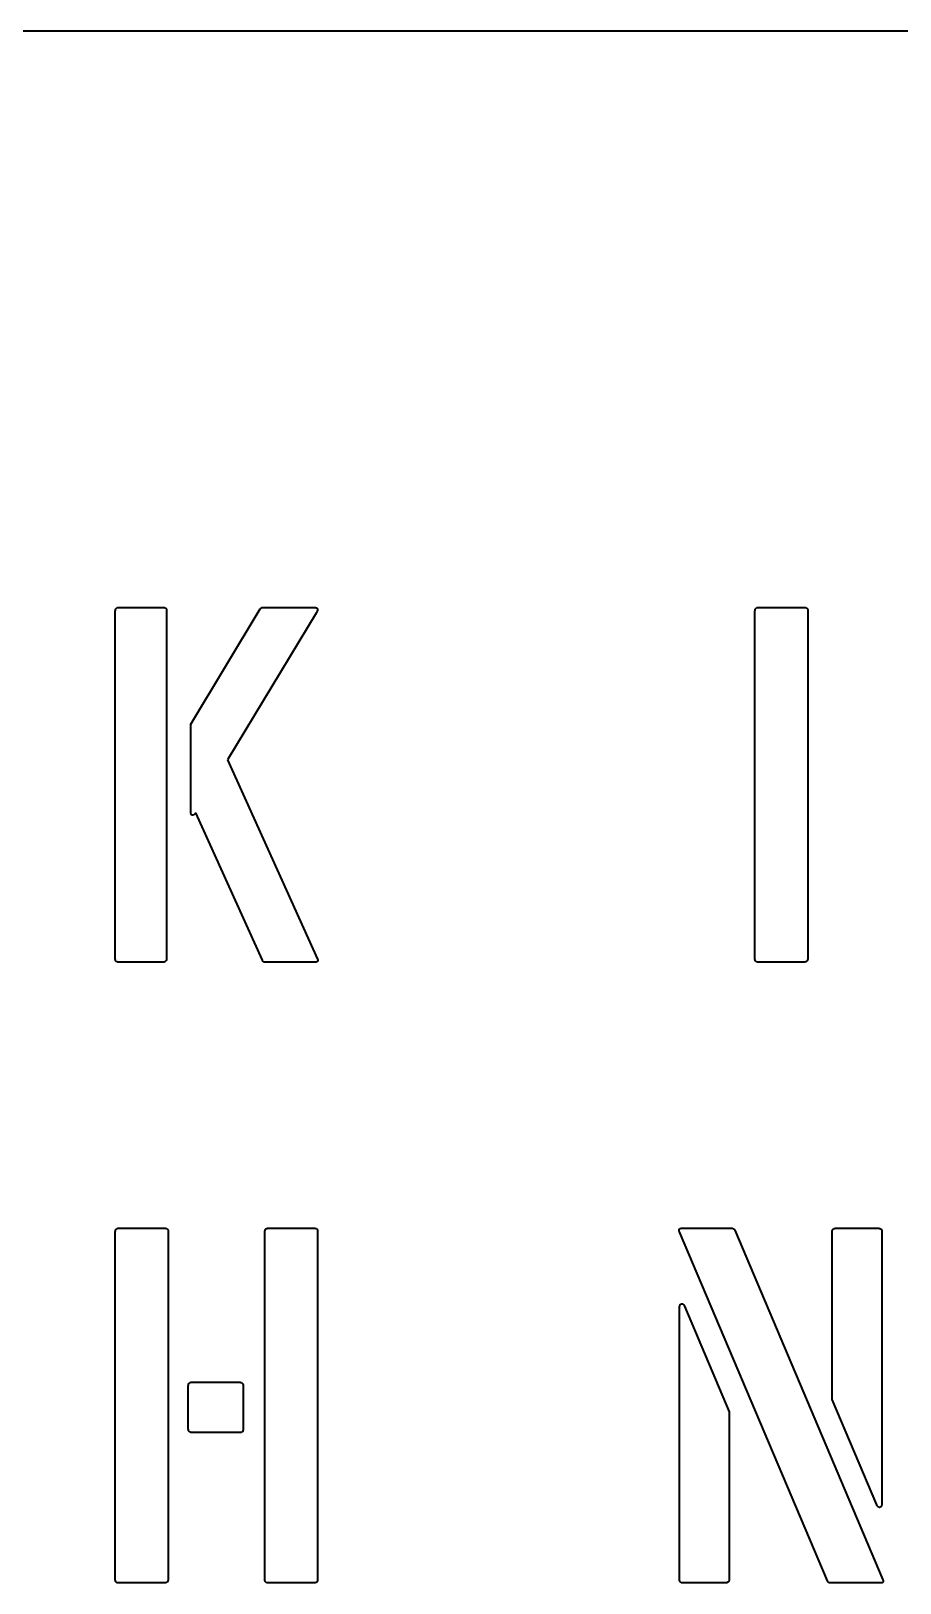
# Model space of a CAD drawing. Extents: x 10 to 410, y -69 to 348.
# Drawn here: x 104 to 153, y 261 to 348.5 of the extents above; entities that cross this region are included whole.
import ezdxf

# ---------------------------------------------------------------- set-up
doc = ezdxf.new("R2010")
doc.units = 0

msp = doc.modelspace()

# ---------------------------------------------------------------- linework, layer by layer
at = {"color": 7, "lineweight": 35}
for p, q in [((410, 348.5), (10, 348.5)), ((143.664276, 280.885712), (152.007141, 261.171448)), ((148.892853, 261.114288), (140.550003, 280.799988))]:
    msp.add_line(p, q, dxfattribs=at)
at = {"color": 7, "lineweight": 35, "ltscale": 0.000779}
for p, q in [((108.756851, 315.872009), (108.765427, 315.901978)), ((144.806854, 315.872009), (144.81543, 315.901978)), ((108.756866, 280.872009), (108.765434, 280.901978)), ((117.185432, 280.872009), (117.194008, 280.901978))]:
    msp.add_line(p, q, dxfattribs=at)
at = {"color": 7, "lineweight": 35, "ltscale": 0.000716}
for p, q in [((108.765427, 315.901978), (108.777428, 315.927979)), ((144.81543, 315.901978), (144.827423, 315.927979)), ((108.848, 296.015442), (108.821999, 296.027435)), ((144.89801, 296.015442), (144.872009, 296.027435)), ((108.765434, 280.901978), (108.777435, 280.927979)), ((117.194008, 280.901978), (117.206009, 280.927979)), ((112.879723, 272.216278), (112.891724, 272.242279)), ((115.852005, 272.298859), (115.878006, 272.286865)), ((112.891724, 269.557709), (112.879723, 269.58371)), ((108.848007, 261.015442), (108.822006, 261.027435)), ((117.276573, 261.015442), (117.25058, 261.027435)), ((140.64801, 261.015442), (140.622009, 261.027435))]:
    msp.add_line(p, q, dxfattribs=at)
at = {"color": 7, "lineweight": 35, "ltscale": 0.000673}
for p, q in [((108.777428, 315.927979), (108.792862, 315.950012)), ((144.827423, 315.927979), (144.842865, 315.950012))]:
    msp.add_line(p, q, dxfattribs=at)
at = {"color": 7, "lineweight": 35, "ltscale": 0.000652}
for p, q in [((108.792862, 315.950012), (108.811714, 315.968018)), ((144.842865, 315.950012), (144.861725, 315.968018)), ((108.800003, 296.042847), (108.781998, 296.061707)), ((144.850006, 296.042847), (144.832001, 296.061707)), ((108.792862, 280.950012), (108.811722, 280.968018)), ((117.221436, 280.950012), (117.240295, 280.968018)), ((151.899994, 280.957153), (151.917999, 280.938293)), ((112.90715, 272.264282), (112.92601, 272.282288)), ((115.900009, 272.271423), (115.918007, 272.252563)), ((112.92601, 269.5177), (112.90715, 269.535706)), ((108.800003, 261.042847), (108.782005, 261.061707)), ((117.228577, 261.042847), (117.210571, 261.061707)), ((140.600006, 261.042847), (140.582001, 261.061707))]:
    msp.add_line(p, q, dxfattribs=at)
at = {"color": 7, "lineweight": 35, "ltscale": 0.000658}
for p, q in [((108.811714, 315.968018), (108.834, 315.981995)), ((108.781998, 296.061707), (108.767998, 296.083984)), ((144.832001, 296.061707), (144.818008, 296.083984)), ((151.917999, 280.938293), (151.932007, 280.916016)), ((112.92601, 272.282288), (112.948288, 272.296295)), ((115.918007, 272.252563), (115.932007, 272.230286)), ((108.782005, 261.061707), (108.768005, 261.083984)), ((117.210571, 261.061707), (117.196579, 261.083984)), ((140.582001, 261.061707), (140.567993, 261.083984))]:
    msp.add_line(p, q, dxfattribs=at)
at = {"color": 7, "lineweight": 35, "ltscale": 0.00069}
for p, q in [((108.834, 315.981995), (108.859711, 315.992004)), ((144.884003, 315.981995), (144.909714, 315.992004)), ((108.767998, 296.083984), (108.757996, 296.109711)), ((144.818008, 296.083984), (144.808014, 296.109711)), ((108.834, 280.981995), (108.859718, 280.992004)), ((117.262573, 280.981995), (117.288292, 280.992004)), ((140.570007, 280.981995), (140.595718, 280.992004)), ((151.932007, 280.916016), (151.942001, 280.890289)), ((140.810577, 276.651428), (140.823715, 276.627136)), ((112.973999, 269.493713), (112.948288, 269.503723)), ((151.689423, 265.348572), (151.676285, 265.372864)), ((108.768005, 261.083984), (108.758011, 261.109711)), ((117.196579, 261.083984), (117.186577, 261.109711)), ((140.567993, 261.083984), (140.557999, 261.109711))]:
    msp.add_line(p, q, dxfattribs=at)
at = {"color": 7, "lineweight": 35, "ltscale": 0.000744}
for p, q in [((108.859711, 315.992004), (108.888855, 315.997986)), ((144.909714, 315.992004), (144.938858, 315.997986)), ((108.757996, 296.109711), (108.751999, 296.138855)), ((144.808014, 296.109711), (144.802002, 296.138855)), ((108.859718, 280.992004), (108.888863, 280.997986)), ((117.288292, 280.992004), (117.317429, 280.997986)), ((151.942001, 280.890289), (151.947998, 280.861145)), ((112.973999, 272.306274), (113.003143, 272.312286)), ((113.003143, 269.487732), (112.973999, 269.493713)), ((108.758011, 261.109711), (108.751999, 261.138855)), ((117.186577, 261.109711), (117.18058, 261.138855)), ((140.557999, 261.109711), (140.552002, 261.138855))]:
    msp.add_line(p, q, dxfattribs=at)
at = {"color": 7, "lineweight": 35, "ltscale": 0.000816}
for p, q in [((108.888855, 315.997986), (108.921432, 316)), ((144.938858, 315.997986), (144.971436, 316)), ((108.751999, 296.138855), (108.75, 296.171448)), ((144.802002, 296.138855), (144.800003, 296.171448)), ((108.888863, 280.997986), (108.921432, 281)), ((117.317429, 280.997986), (117.350006, 281)), ((151.947998, 280.861145), (151.949997, 280.828552)), ((113.003143, 272.312286), (113.035721, 272.31427)), ((115.947998, 272.175415), (115.950005, 272.142853)), ((113.035721, 269.485718), (113.003143, 269.487732)), ((108.751999, 261.138855), (108.75, 261.171448)), ((117.18058, 261.138855), (117.178574, 261.171448)), ((140.552002, 261.138855), (140.550003, 261.171448))]:
    msp.add_line(p, q, dxfattribs=at)
at = {"color": 7, "lineweight": 35, "ltscale": 0.063571}
msp.add_line((108.921432, 316), (111.464287, 316), dxfattribs=at)
at = {"color": 7, "lineweight": 35, "ltscale": 0.000815}
for p, q in [((111.464287, 316), (111.496857, 315.998566)), ((147.600006, 316), (147.632568, 315.998566)), ((111.550003, 281), (111.582581, 280.998566)), ((119.978577, 281), (120.011154, 280.998566)), ((115.950005, 269.657135), (115.948578, 269.624573))]:
    msp.add_line(p, q, dxfattribs=at)
at = {"color": 7, "lineweight": 35, "ltscale": 0.000737}
for p, q in [((111.496857, 315.998566), (111.526001, 315.994263)), ((147.632568, 315.998566), (147.661713, 315.994263))]:
    msp.add_line(p, q, dxfattribs=at)
at = {"color": 7, "lineweight": 35, "ltscale": 0.000667}
for p, q in [((111.526001, 315.994263), (111.551712, 315.987122)), ((147.661713, 315.994263), (147.687439, 315.987122)), ((111.611725, 280.994293), (111.637436, 280.987122)), ((120.040291, 280.994293), (120.06601, 280.987122)), ((140.568283, 276.646851), (140.578568, 276.671448)), ((115.94429, 269.595428), (115.937149, 269.569702)), ((151.931717, 265.353149), (151.921432, 265.328552))]:
    msp.add_line(p, q, dxfattribs=at)
at = {"color": 7, "lineweight": 35, "ltscale": 0.00061}
for p, q in [((111.551712, 315.987122), (111.573997, 315.977142)), ((147.687439, 315.987122), (147.709717, 315.977142)), ((111.637436, 280.987122), (111.659714, 280.977142)), ((120.06601, 280.987122), (120.088295, 280.977142)), ((140.550003, 280.968018), (140.570007, 280.981995))]:
    msp.add_line(p, q, dxfattribs=at)
at = {"color": 7, "lineweight": 35, "ltscale": 0.000571}
for p, q in [((111.573997, 315.977142), (111.592857, 315.964294)), ((147.709717, 315.977142), (147.728577, 315.964294)), ((120.142853, 296.042847), (120.125999, 296.027435)), ((111.659714, 280.977142), (111.678574, 280.964294)), ((140.764282, 276.707153), (140.780853, 276.691406)), ((115.927147, 269.547424), (115.914291, 269.528564)), ((151.735718, 265.292847), (151.719131, 265.308563))]:
    msp.add_line(p, q, dxfattribs=at)
at = {"color": 7, "lineweight": 35, "ltscale": 0.000551}
for p, q in [((111.592857, 315.964294), (111.608292, 315.948578)), ((147.728577, 315.964294), (147.744003, 315.948578)), ((111.678574, 280.964294), (111.694008, 280.948578)), ((120.107147, 280.964294), (120.122574, 280.948578))]:
    msp.add_line(p, q, dxfattribs=at)
at = {"color": 7, "lineweight": 35, "ltscale": 0.000553}
for p, q in [((111.608292, 315.948578), (111.620285, 315.929993)), ((147.744003, 315.948578), (147.755997, 315.929993)), ((111.694008, 280.948578), (111.706009, 280.929993)), ((120.122574, 280.948578), (120.134575, 280.929993)), ((115.898575, 269.513153), (115.880005, 269.50116))]:
    msp.add_line(p, q, dxfattribs=at)
at = {"color": 7, "lineweight": 35, "ltscale": 0.000577}
for p, q in [((111.620285, 315.929993), (111.62886, 315.908569)), ((147.755997, 315.929993), (147.764572, 315.908569)), ((111.706009, 280.929993), (111.714577, 280.908569)), ((120.134575, 280.929993), (120.14315, 280.908569)), ((115.880005, 269.50116), (115.858582, 269.492584))]:
    msp.add_line(p, q, dxfattribs=at)
at = {"color": 7, "lineweight": 35, "ltscale": 0.000621}
for p, q in [((111.62886, 315.908569), (111.634003, 315.884277)), ((147.764572, 315.908569), (147.769714, 315.884277)), ((111.714577, 280.908569), (111.719719, 280.884277)), ((120.14315, 280.908569), (120.148285, 280.884277)), ((115.858582, 269.492584), (115.83429, 269.487427))]:
    msp.add_line(p, q, dxfattribs=at)
at = {"color": 7, "lineweight": 35, "ltscale": 0.00068}
for p, q in [((111.634003, 315.884277), (111.635712, 315.857147)), ((147.769714, 315.884277), (147.771423, 315.857147)), ((111.719719, 280.884277), (111.721436, 280.857147)), ((120.148285, 280.884277), (120.150009, 280.857147)), ((115.83429, 269.487427), (115.807144, 269.485718))]:
    msp.add_line(p, q, dxfattribs=at)
at = {"color": 7, "lineweight": 35, "ltscale": 0.189384}
msp.add_line((113.007141, 309.428589), (116.921432, 315.914307), dxfattribs=at)
at = {"color": 7, "lineweight": 35, "ltscale": 0.000493}
msp.add_line((116.921432, 315.914307), (116.932571, 315.930573), dxfattribs=at)
at = {"color": 7, "lineweight": 35, "ltscale": 0.00045}
msp.add_line((116.932571, 315.930573), (116.943146, 315.945129), dxfattribs=at)
at = {"color": 7, "lineweight": 35, "ltscale": 0.000408}
msp.add_line((116.943146, 315.945129), (116.95314, 315.958008), dxfattribs=at)
at = {"color": 7, "lineweight": 35, "ltscale": 0.000365}
for p, q in [((116.95314, 315.958008), (116.96257, 315.969147)), ((117.071426, 296.042847), (117.063141, 296.054871)), ((148.928574, 261.042847), (148.920288, 261.054871))]:
    msp.add_line(p, q, dxfattribs=at)
at = {"color": 7, "lineweight": 35, "ltscale": 0.000323}
for p, q in [((116.96257, 315.969147), (116.971428, 315.978577)), ((117.110283, 296.006287), (117.099716, 296.013733)), ((148.967422, 261.006287), (148.956848, 261.013733))]:
    msp.add_line(p, q, dxfattribs=at)
at = {"color": 7, "lineweight": 35, "ltscale": 0.000283}
msp.add_line((116.971428, 315.978577), (116.979713, 315.986267), dxfattribs=at)
at = {"color": 7, "lineweight": 35, "ltscale": 0.000244}
msp.add_line((116.979713, 315.986267), (116.987427, 315.992279), dxfattribs=at)
at = {"color": 7, "lineweight": 35, "ltscale": 0.000208}
msp.add_line((116.987427, 315.992279), (116.994568, 315.996582), dxfattribs=at)
at = {"color": 7, "lineweight": 35, "ltscale": 0.000176}
msp.add_line((116.994568, 315.996582), (117.001144, 315.999146), dxfattribs=at)
at = {"color": 7, "lineweight": 35, "ltscale": 0.000151}
msp.add_line((117.001144, 315.999146), (117.007141, 316), dxfattribs=at)
at = {"color": 7, "lineweight": 35, "ltscale": 0.074286}
msp.add_line((117.007141, 316), (119.978569, 316), dxfattribs=at)
at = {"color": 7, "lineweight": 35, "ltscale": 0.001309}
msp.add_line((119.978569, 316), (120.030853, 315.996857), dxfattribs=at)
at = {"color": 7, "lineweight": 35, "ltscale": 0.00109}
msp.add_line((120.030853, 315.996857), (120.073425, 315.987427), dxfattribs=at)
at = {"color": 7, "lineweight": 35, "ltscale": 0.000911}
msp.add_line((120.073425, 315.987427), (120.106285, 315.97171), dxfattribs=at)
at = {"color": 7, "lineweight": 35, "ltscale": 0.000798}
for p, q in [((120.106285, 315.97171), (120.129425, 315.949707)), ((140.554565, 276.587433), (140.560287, 276.618835))]:
    msp.add_line(p, q, dxfattribs=at)
at = {"color": 7, "lineweight": 35, "ltscale": 0.000782}
msp.add_line((120.129425, 315.949707), (120.142853, 315.921448), dxfattribs=at)
at = {"color": 7, "lineweight": 35, "ltscale": 0.001032}
msp.add_line((120.146576, 315.886841), (120.140572, 315.846008), dxfattribs=at)
at = {"color": 7, "lineweight": 35, "ltscale": 0.00087}
msp.add_line((120.142853, 315.921448), (120.146576, 315.886841), dxfattribs=at)
at = {"color": 7, "lineweight": 35, "ltscale": 0.000657}
for p, q in [((144.861725, 315.968018), (144.884003, 315.981995)), ((108.811722, 280.968018), (108.834, 280.981995)), ((117.240295, 280.968018), (117.262573, 280.981995)), ((112.948288, 269.503723), (112.92601, 269.5177))]:
    msp.add_line(p, q, dxfattribs=at)
at = {"color": 7, "lineweight": 35, "ltscale": 0.065714}
for p, q in [((144.971436, 316), (147.600006, 316)), ((108.921432, 281), (111.550003, 281)), ((117.350006, 281), (119.978577, 281))]:
    msp.add_line(p, q, dxfattribs=at)
at = {"color": 7, "lineweight": 35, "ltscale": 0.000952}
for p, q in [((108.75, 315.799988), (108.751717, 315.838013)), ((144.800003, 315.799988), (144.801727, 315.838013)), ((111.635712, 296.200012), (111.633713, 296.161987)), ((147.609436, 296.002014), (147.571426, 296)), ((147.771423, 296.200012), (147.76944, 296.161987)), ((149.311996, 280.997711), (149.349991, 281)), ((108.75, 280.799988), (108.751724, 280.838013)), ((117.178574, 280.799988), (117.180298, 280.838013)), ((112.866013, 269.647705), (112.864288, 269.68573)), ((111.721436, 261.200012), (111.719437, 261.161987)), ((120.150009, 261.200012), (120.148003, 261.161987)), ((143.188004, 261.002289), (143.149994, 261))]:
    msp.add_line(p, q, dxfattribs=at)
at = {"color": 7, "lineweight": 35, "ltscale": 0.490714}
for p, q in [((108.75, 296.171448), (108.75, 315.799988)), ((144.800003, 296.171448), (144.800003, 315.799988)), ((108.75, 261.171448), (108.75, 280.799988)), ((117.178574, 261.171448), (117.178574, 280.799988))]:
    msp.add_line(p, q, dxfattribs=at)
at = {"color": 7, "lineweight": 35, "ltscale": 0.00086}
for p, q in [((108.751717, 315.838013), (108.756851, 315.872009)), ((144.801727, 315.838013), (144.806854, 315.872009)), ((108.912003, 296.001709), (108.877998, 296.006836)), ((144.962006, 296.001709), (144.928009, 296.006836)), ((151.787994, 280.998291), (151.821991, 280.993164)), ((108.751724, 280.838013), (108.756866, 280.872009)), ((117.180298, 280.838013), (117.185432, 280.872009)), ((112.866013, 272.152283), (112.871147, 272.186279)), ((115.78801, 272.312561), (115.822006, 272.307434)), ((112.871147, 269.613708), (112.866013, 269.647705)), ((108.912003, 261.001709), (108.878006, 261.006866)), ((117.340576, 261.001709), (117.30658, 261.006866)), ((140.712006, 261.001709), (140.677994, 261.006866))]:
    msp.add_line(p, q, dxfattribs=at)
at = {"color": 7, "lineweight": 35, "ltscale": 0.491428}
for p, q in [((111.635712, 315.857147), (111.635712, 296.200012)), ((147.771423, 315.857147), (147.771423, 296.200012)), ((111.721436, 280.857147), (111.721436, 261.200012)), ((120.150009, 280.857147), (120.150009, 261.200012))]:
    msp.add_line(p, q, dxfattribs=at)
at = {"color": 7, "lineweight": 35, "ltscale": 0.241937}
msp.add_line((120.064285, 315.68573), (115.064285, 307.399994), dxfattribs=at)
at = {"color": 7, "lineweight": 35, "ltscale": 0.001732}
msp.add_line((120.099426, 315.745422), (120.064285, 315.68573), dxfattribs=at)
at = {"color": 7, "lineweight": 35, "ltscale": 0.001479}
msp.add_line((120.124855, 315.798859), (120.099426, 315.745422), dxfattribs=at)
at = {"color": 7, "lineweight": 35, "ltscale": 0.001243}
msp.add_line((120.140572, 315.846008), (120.124855, 315.798859), dxfattribs=at)
at = {"color": 7, "lineweight": 35, "ltscale": 0.125}
msp.add_line((113.007141, 304.428589), (113.007141, 309.428589), dxfattribs=at)
at = {"color": 7, "lineweight": 35, "ltscale": 0.308165}
msp.add_line((115.064285, 307.399994), (120.149994, 296.171448), dxfattribs=at)
at = {"color": 7, "lineweight": 35, "ltscale": 0.000679}
msp.add_line((113.007996, 304.401428), (113.007141, 304.428589), dxfattribs=at)
at = {"color": 7, "lineweight": 35, "ltscale": 0.000611}
for p, q in [((113.010574, 304.377136), (113.007996, 304.401428)), ((115.937149, 269.569702), (115.927147, 269.547424))]:
    msp.add_line(p, q, dxfattribs=at)
at = {"color": 7, "lineweight": 35, "ltscale": 0.000546}
msp.add_line((113.014862, 304.355713), (113.010574, 304.377136), dxfattribs=at)
at = {"color": 7, "lineweight": 35, "ltscale": 0.000487}
msp.add_line((113.020859, 304.337158), (113.014862, 304.355713), dxfattribs=at)
at = {"color": 7, "lineweight": 35, "ltscale": 0.000438}
msp.add_line((113.028572, 304.321411), (113.020859, 304.337158), dxfattribs=at)
at = {"color": 7, "lineweight": 35, "ltscale": 0.000398}
msp.add_line((113.038002, 304.308594), (113.028572, 304.321411), dxfattribs=at)
at = {"color": 7, "lineweight": 35, "ltscale": 0.000374}
msp.add_line((113.049141, 304.298584), (113.038002, 304.308594), dxfattribs=at)
at = {"color": 7, "lineweight": 35, "ltscale": 0.000368}
msp.add_line((113.061996, 304.291443), (113.049141, 304.298584), dxfattribs=at)
at = {"color": 7, "lineweight": 35, "ltscale": 0.00038}
msp.add_line((113.076569, 304.28714), (113.061996, 304.291443), dxfattribs=at)
at = {"color": 7, "lineweight": 35, "ltscale": 0.000409}
msp.add_line((113.092857, 304.285706), (113.076569, 304.28714), dxfattribs=at)
at = {"color": 7, "lineweight": 35, "ltscale": 0.000437}
msp.add_line((113.110283, 304.28714), (113.092857, 304.285706), dxfattribs=at)
at = {"color": 7, "lineweight": 35, "ltscale": 0.000463}
msp.add_line((113.128281, 304.291443), (113.110283, 304.28714), dxfattribs=at)
at = {"color": 7, "lineweight": 35, "ltscale": 0.000498}
msp.add_line((113.146858, 304.298584), (113.128281, 304.291443), dxfattribs=at)
at = {"color": 7, "lineweight": 35, "ltscale": 0.00054}
for p, q in [((113.166, 304.308594), (113.146858, 304.298584)), ((140.686569, 276.741425), (140.707718, 276.737122))]:
    msp.add_line(p, q, dxfattribs=at)
at = {"color": 7, "lineweight": 35, "ltscale": 0.000588}
msp.add_line((113.185715, 304.321411), (113.166, 304.308594), dxfattribs=at)
at = {"color": 7, "lineweight": 35, "ltscale": 0.000642}
msp.add_line((113.205994, 304.337158), (113.185715, 304.321411), dxfattribs=at)
at = {"color": 7, "lineweight": 35, "ltscale": 0.000698}
msp.add_line((113.226852, 304.355713), (113.205994, 304.337158), dxfattribs=at)
at = {"color": 7, "lineweight": 35, "ltscale": 0.000758}
msp.add_line((113.248283, 304.377136), (113.226852, 304.355713), dxfattribs=at)
at = {"color": 7, "lineweight": 35, "ltscale": 0.000819}
msp.add_line((113.270279, 304.401428), (113.248283, 304.377136), dxfattribs=at)
at = {"color": 7, "lineweight": 35, "ltscale": 0.000883}
msp.add_line((113.292862, 304.428589), (113.270279, 304.401428), dxfattribs=at)
at = {"color": 7, "lineweight": 35, "ltscale": 0.227948}
msp.add_line((117.035713, 296.114288), (113.292862, 304.428589), dxfattribs=at)
at = {"color": 7, "lineweight": 35, "ltscale": 0.000671}
msp.add_line((108.821999, 296.027435), (108.800003, 296.042847), dxfattribs=at)
at = {"color": 7, "lineweight": 35, "ltscale": 0.00078}
for p, q in [((108.877998, 296.006836), (108.848, 296.015442)), ((144.928009, 296.006836), (144.89801, 296.015442)), ((112.871147, 272.186279), (112.879723, 272.216278)), ((115.822006, 272.307434), (115.852005, 272.298859)), ((112.879723, 269.58371), (112.871147, 269.613708)), ((108.878006, 261.006866), (108.848007, 261.015442)), ((117.30658, 261.006866), (117.276573, 261.015442)), ((140.677994, 261.006866), (140.64801, 261.015442)), ((151.973145, 261.015442), (151.943146, 261.006866))]:
    msp.add_line(p, q, dxfattribs=at)
at = {"color": 7, "lineweight": 35, "ltscale": 0.000951}
for p, q in [((108.949997, 296), (108.912003, 296.001709)), ((111.473709, 296.002014), (111.435715, 296)), ((145, 296), (144.962006, 296.001709)), ((151.75, 281), (151.787994, 280.998291)), ((112.864288, 272.114288), (112.866013, 272.152283)), ((115.75, 272.31427), (115.78801, 272.312561)), ((108.950005, 261), (108.912003, 261.001709)), ((111.559433, 261.002014), (111.521439, 261)), ((117.378578, 261), (117.340576, 261.001709)), ((119.988007, 261.002014), (119.950005, 261)), ((140.75, 261), (140.712006, 261.001709))]:
    msp.add_line(p, q, dxfattribs=at)
at = {"color": 7, "lineweight": 35, "ltscale": 0.062143}
for p, q in [((111.435715, 296), (108.949997, 296)), ((115.950005, 272.142853), (115.950005, 269.657135))]:
    msp.add_line(p, q, dxfattribs=at)
at = {"color": 7, "lineweight": 35, "ltscale": 0.000863}
for p, q in [((111.507713, 296.007996), (111.473709, 296.002014)), ((111.633713, 296.161987), (111.627716, 296.127991)), ((147.643433, 296.007996), (147.609436, 296.002014)), ((147.76944, 296.161987), (147.763428, 296.127991)), ((111.59343, 261.007996), (111.559433, 261.002014)), ((111.719437, 261.161987), (111.713432, 261.127991)), ((120.022003, 261.007996), (119.988007, 261.002014)), ((120.148003, 261.161987), (120.142006, 261.127991))]:
    msp.add_line(p, q, dxfattribs=at)
at = {"color": 7, "lineweight": 35, "ltscale": 0.000791}
for p, q in [((111.53772, 296.018005), (111.507713, 296.007996)), ((111.627716, 296.127991), (111.617714, 296.097992)), ((147.673431, 296.018005), (147.643433, 296.007996)), ((111.623436, 261.018005), (111.59343, 261.007996)), ((111.713432, 261.127991), (111.70343, 261.097992)), ((120.052002, 261.018005), (120.022003, 261.007996)), ((120.142006, 261.127991), (120.132004, 261.097992))]:
    msp.add_line(p, q, dxfattribs=at)
at = {"color": 7, "lineweight": 35, "ltscale": 0.000738}
for p, q in [((111.563713, 296.031982), (111.53772, 296.018005)), ((111.617714, 296.097992), (111.603714, 296.072021)), ((147.699432, 296.031982), (147.673431, 296.018005)), ((147.753433, 296.097992), (147.739426, 296.072021)), ((111.649429, 261.032013), (111.623436, 261.018005)), ((111.70343, 261.097992), (111.689438, 261.071991)), ((120.078003, 261.032013), (120.052002, 261.018005)), ((120.132004, 261.097992), (120.118004, 261.071991))]:
    msp.add_line(p, q, dxfattribs=at)
at = {"color": 7, "lineweight": 35, "ltscale": 0.000711}
for p, q in [((111.585709, 296.049988), (111.563713, 296.031982)), ((111.603714, 296.072021), (111.585709, 296.049988)), ((147.721436, 296.049988), (147.699432, 296.031982)), ((147.739426, 296.072021), (147.721436, 296.049988)), ((111.689438, 261.071991), (111.671432, 261.049988)), ((120.118004, 261.071991), (120.100006, 261.049988))]:
    msp.add_line(p, q, dxfattribs=at)
at = {"color": 7, "lineweight": 35, "ltscale": 0.000441}
for p, q in [((117.041718, 296.097717), (117.035713, 296.114288)), ((148.898849, 261.097717), (148.892853, 261.114288))]:
    msp.add_line(p, q, dxfattribs=at)
at = {"color": 7, "lineweight": 35, "ltscale": 0.000419}
msp.add_line((117.048279, 296.082275), (117.041718, 296.097717), dxfattribs=at)
at = {"color": 7, "lineweight": 35, "ltscale": 0.000399}
for p, q in [((117.055428, 296.067993), (117.048279, 296.082275)), ((148.912567, 261.067993), (148.905426, 261.082275))]:
    msp.add_line(p, q, dxfattribs=at)
at = {"color": 7, "lineweight": 35, "ltscale": 0.000381}
for p, q in [((117.063141, 296.054871), (117.055428, 296.067993)), ((148.920288, 261.054871), (148.912567, 261.067993))]:
    msp.add_line(p, q, dxfattribs=at)
at = {"color": 7, "lineweight": 35, "ltscale": 0.000351}
msp.add_line((117.080292, 296.031982), (117.071426, 296.042847), dxfattribs=at)
at = {"color": 7, "lineweight": 35, "ltscale": 0.000338}
msp.add_line((117.089714, 296.022278), (117.080292, 296.031982), dxfattribs=at)
at = {"color": 7, "lineweight": 35, "ltscale": 0.000329}
for p, q in [((117.099716, 296.013733), (117.089714, 296.022278)), ((148.956848, 261.013733), (148.946854, 261.022278))]:
    msp.add_line(p, q, dxfattribs=at)
at = {"color": 7, "lineweight": 35, "ltscale": 0.00032}
for p, q in [((117.121429, 296), (117.110283, 296.006287)), ((148.978577, 261), (148.967422, 261.006287))]:
    msp.add_line(p, q, dxfattribs=at)
at = {"color": 7, "lineweight": 35, "ltscale": 0.072143}
for p, q in [((120.007141, 296), (117.121429, 296)), ((151.864288, 261), (148.978577, 261))]:
    msp.add_line(p, q, dxfattribs=at)
at = {"color": 7, "lineweight": 35, "ltscale": 0.000937}
msp.add_line((120.044571, 296.001709), (120.007141, 296), dxfattribs=at)
at = {"color": 7, "lineweight": 35, "ltscale": 0.000817}
msp.add_line((120.076859, 296.006836), (120.044571, 296.001709), dxfattribs=at)
at = {"color": 7, "lineweight": 35, "ltscale": 0.000712}
msp.add_line((120.104004, 296.015442), (120.076859, 296.006836), dxfattribs=at)
at = {"color": 7, "lineweight": 35, "ltscale": 0.000626}
msp.add_line((120.125999, 296.027435), (120.104004, 296.015442), dxfattribs=at)
at = {"color": 7, "lineweight": 35, "ltscale": 0.000555}
msp.add_line((120.154572, 296.061707), (120.142853, 296.042847), dxfattribs=at)
at = {"color": 7, "lineweight": 35, "ltscale": 0.000844}
msp.add_line((120.149994, 296.171448), (120.158859, 296.138855), dxfattribs=at)
at = {"color": 7, "lineweight": 35, "ltscale": 0.000581}
msp.add_line((120.161148, 296.083984), (120.154572, 296.061707), dxfattribs=at)
at = {"color": 7, "lineweight": 35, "ltscale": 0.000734}
msp.add_line((120.158859, 296.138855), (120.162567, 296.109711), dxfattribs=at)
at = {"color": 7, "lineweight": 35, "ltscale": 0.000644}
for p, q in [((120.162567, 296.109711), (120.161148, 296.083984)), ((140.79628, 276.672852), (140.810577, 276.651428)), ((151.703705, 265.327148), (151.689423, 265.348572)), ((152.028854, 261.109711), (152.030289, 261.083984))]:
    msp.add_line(p, q, dxfattribs=at)
at = {"color": 7, "lineweight": 35, "ltscale": 0.000672}
for p, q in [((144.872009, 296.027435), (144.850006, 296.042847)), ((108.777435, 280.927979), (108.792862, 280.950012)), ((117.206009, 280.927979), (117.221436, 280.950012)), ((151.877991, 280.972565), (151.899994, 280.957153)), ((112.891724, 272.242279), (112.90715, 272.264282)), ((115.878006, 272.286865), (115.900009, 272.271423)), ((112.90715, 269.535706), (112.891724, 269.557709)), ((108.822006, 261.027435), (108.800003, 261.042847)), ((117.25058, 261.027435), (117.228577, 261.042847)), ((140.622009, 261.027435), (140.600006, 261.042847))]:
    msp.add_line(p, q, dxfattribs=at)
at = {"color": 7, "lineweight": 35, "ltscale": 0.064286}
for p, q in [((147.571426, 296), (145, 296)), ((111.521439, 261), (108.950005, 261)), ((119.950005, 261), (117.378578, 261))]:
    msp.add_line(p, q, dxfattribs=at)
at = {"color": 7, "lineweight": 35, "ltscale": 0.00079}
msp.add_line((147.763428, 296.127991), (147.753433, 296.097992), dxfattribs=at)
at = {"color": 7, "lineweight": 35, "ltscale": 0.000736}
for p, q in [((111.582581, 280.998566), (111.611725, 280.994293)), ((120.011154, 280.998566), (120.040291, 280.994293)), ((115.948578, 269.624573), (115.94429, 269.595428))]:
    msp.add_line(p, q, dxfattribs=at)
at = {"color": 7, "lineweight": 35, "ltscale": 0.00057}
for p, q in [((120.088295, 280.977142), (120.107147, 280.964294)), ((152.030289, 261.083984), (152.025436, 261.061707))]:
    msp.add_line(p, q, dxfattribs=at)
at = {"color": 7, "lineweight": 35, "ltscale": 0.000654}
msp.add_line((140.524292, 280.901978), (140.527145, 280.927979), dxfattribs=at)
at = {"color": 7, "lineweight": 35, "ltscale": 0.000753}
for p, q in [((140.527145, 280.872009), (140.524292, 280.901978)), ((149.199997, 280.942871), (149.222, 280.96344)), ((143.300003, 261.057129), (143.278, 261.03656))]:
    msp.add_line(p, q, dxfattribs=at)
at = {"color": 7, "lineweight": 35, "ltscale": 0.000591}
msp.add_line((140.527145, 280.927979), (140.535706, 280.950012), dxfattribs=at)
at = {"color": 7, "lineweight": 35, "ltscale": 0.000575}
msp.add_line((140.535706, 280.950012), (140.550003, 280.968018), dxfattribs=at)
at = {"color": 7, "lineweight": 35, "ltscale": 0.0008}
msp.add_line((140.595718, 280.992004), (140.627136, 280.997986), dxfattribs=at)
at = {"color": 7, "lineweight": 35, "ltscale": 0.00093}
msp.add_line((140.627136, 280.997986), (140.664276, 281), dxfattribs=at)
at = {"color": 7, "lineweight": 35, "ltscale": 0.070715}
msp.add_line((140.664276, 281), (143.492859, 281), dxfattribs=at)
at = {"color": 7, "lineweight": 35, "ltscale": 0.000558}
for p, q in [((143.492859, 281), (143.515137, 280.99884)), ((143.624847, 280.944), (143.639145, 280.92688)), ((140.606003, 276.710266), (140.623138, 276.724579)), ((140.664276, 276.742859), (140.686569, 276.741425)), ((151.835709, 265.257141), (151.813431, 265.258575)), ((151.893997, 265.289734), (151.876846, 265.275421))]:
    msp.add_line(p, q, dxfattribs=at)
at = {"color": 7, "lineweight": 35, "ltscale": 0.000536}
msp.add_line((143.515137, 280.99884), (143.536285, 280.995422), dxfattribs=at)
at = {"color": 7, "lineweight": 35, "ltscale": 0.00052}
for p, q in [((143.536285, 280.995422), (143.55629, 280.989716)), ((143.592865, 280.971436), (143.609436, 280.958862))]:
    msp.add_line(p, q, dxfattribs=at)
at = {"color": 7, "lineweight": 35, "ltscale": 0.000512}
for p, q in [((143.55629, 280.989716), (143.575134, 280.98172)), ((143.575134, 280.98172), (143.592865, 280.971436))]:
    msp.add_line(p, q, dxfattribs=at)
at = {"color": 7, "lineweight": 35, "ltscale": 0.000535}
msp.add_line((143.609436, 280.958862), (143.624847, 280.944), dxfattribs=at)
at = {"color": 7, "lineweight": 35, "ltscale": 0.000587}
msp.add_line((143.639145, 280.92688), (143.652283, 280.90741), dxfattribs=at)
at = {"color": 7, "lineweight": 35, "ltscale": 0.00062}
msp.add_line((143.652283, 280.90741), (143.664276, 280.885712), dxfattribs=at)
at = {"color": 7, "lineweight": 35, "ltscale": 0.000893}
for p, q in [((149.158005, 280.853699), (149.167999, 280.888)), ((143.341995, 261.146301), (143.332001, 261.112))]:
    msp.add_line(p, q, dxfattribs=at)
at = {"color": 7, "lineweight": 35, "ltscale": 0.000821}
for p, q in [((149.167999, 280.888), (149.181992, 280.917725)), ((143.332001, 261.112), (143.317993, 261.082275))]:
    msp.add_line(p, q, dxfattribs=at)
at = {"color": 7, "lineweight": 35, "ltscale": 0.000773}
for p, q in [((149.181992, 280.917725), (149.199997, 280.942871)), ((143.317993, 261.082275), (143.300003, 261.057129))]:
    msp.add_line(p, q, dxfattribs=at)
at = {"color": 7, "lineweight": 35, "ltscale": 0.000763}
for p, q in [((149.222, 280.96344), (149.248001, 280.979431)), ((143.278, 261.03656), (143.251999, 261.020569))]:
    msp.add_line(p, q, dxfattribs=at)
at = {"color": 7, "lineweight": 35, "ltscale": 0.000802}
for p, q in [((149.248001, 280.979431), (149.278, 280.990845)), ((143.251999, 261.020569), (143.222, 261.009155))]:
    msp.add_line(p, q, dxfattribs=at)
at = {"color": 7, "lineweight": 35, "ltscale": 0.000867}
for p, q in [((149.278, 280.990845), (149.311996, 280.997711)), ((143.222, 261.009155), (143.188004, 261.002289))]:
    msp.add_line(p, q, dxfattribs=at)
at = {"color": 7, "lineweight": 35, "ltscale": 0.06}
for p, q in [((149.349991, 281), (151.75, 281)), ((143.149994, 261), (140.75, 261))]:
    msp.add_line(p, q, dxfattribs=at)
at = {"color": 7, "lineweight": 35, "ltscale": 0.000781}
msp.add_line((151.821991, 280.993164), (151.852005, 280.984558), dxfattribs=at)
at = {"color": 7, "lineweight": 35, "ltscale": 0.000715}
msp.add_line((151.852005, 280.984558), (151.877991, 280.972565), dxfattribs=at)
at = {"color": 7, "lineweight": 35, "ltscale": 0.000876}
for p, q in [((140.535706, 280.838013), (140.527145, 280.872009)), ((140.551147, 276.552551), (140.554565, 276.587433)), ((151.948853, 265.447449), (151.945435, 265.412567))]:
    msp.add_line(p, q, dxfattribs=at)
at = {"color": 7, "lineweight": 35, "ltscale": 0.001016}
msp.add_line((140.550003, 280.799988), (140.535706, 280.838013), dxfattribs=at)
at = {"color": 7, "lineweight": 35, "ltscale": 0.001088}
msp.add_line((149.149994, 280.771423), (149.151993, 280.81488), dxfattribs=at)
at = {"color": 7, "lineweight": 35, "ltscale": 0.235714}
for p, q in [((149.149994, 271.342865), (149.149994, 280.771423)), ((143.350006, 270.657135), (143.350006, 261.228577))]:
    msp.add_line(p, q, dxfattribs=at)
at = {"color": 7, "lineweight": 35, "ltscale": 0.000982}
msp.add_line((149.151993, 280.81488), (149.158005, 280.853699), dxfattribs=at)
at = {"color": 7, "lineweight": 35, "ltscale": 0.383571}
for p, q in [((151.949997, 280.828552), (151.949997, 265.485718)), ((140.550003, 261.171448), (140.550003, 276.514282))]:
    msp.add_line(p, q, dxfattribs=at)
at = {"color": 7, "lineweight": 35, "ltscale": 0.000957}
for p, q in [((140.550003, 276.514282), (140.551147, 276.552551)), ((151.949997, 265.485718), (151.948853, 265.447449))]:
    msp.add_line(p, q, dxfattribs=at)
at = {"color": 7, "lineweight": 35, "ltscale": 0.000728}
for p, q in [((140.560287, 276.618835), (140.568283, 276.646851)), ((151.939713, 265.381134), (151.931717, 265.353149))]:
    msp.add_line(p, q, dxfattribs=at)
at = {"color": 7, "lineweight": 35, "ltscale": 0.000614}
for p, q in [((140.578568, 276.671448), (140.591141, 276.692566)), ((151.921432, 265.328552), (151.908859, 265.307434))]:
    msp.add_line(p, q, dxfattribs=at)
at = {"color": 7, "lineweight": 35, "ltscale": 0.000578}
for p, q in [((140.591141, 276.692566), (140.606003, 276.710266)), ((151.908859, 265.307434), (151.893997, 265.289734))]:
    msp.add_line(p, q, dxfattribs=at)
at = {"color": 7, "lineweight": 35, "ltscale": 0.000556}
for p, q in [((140.623138, 276.724579), (140.642578, 276.735413)), ((151.876846, 265.275421), (151.857422, 265.264587))]:
    msp.add_line(p, q, dxfattribs=at)
at = {"color": 7, "lineweight": 35, "ltscale": 0.000574}
for p, q in [((140.642578, 276.735413), (140.664276, 276.742859)), ((151.857422, 265.264587), (151.835709, 265.257141))]:
    msp.add_line(p, q, dxfattribs=at)
at = {"color": 7, "lineweight": 35, "ltscale": 0.000531}
for p, q in [((140.707718, 276.737122), (140.727722, 276.72998)), ((151.792282, 265.262848), (151.772278, 265.27002))]:
    msp.add_line(p, q, dxfattribs=at)
at = {"color": 7, "lineweight": 35, "ltscale": 0.000533}
for p, q in [((140.727722, 276.72998), (140.746567, 276.720001)), ((151.772278, 265.27002), (151.753433, 265.279999))]:
    msp.add_line(p, q, dxfattribs=at)
at = {"color": 7, "lineweight": 35, "ltscale": 0.000547}
for p, q in [((140.746567, 276.720001), (140.764282, 276.707153)), ((151.753433, 265.279999), (151.735718, 265.292847))]:
    msp.add_line(p, q, dxfattribs=at)
at = {"color": 7, "lineweight": 35, "ltscale": 0.000603}
msp.add_line((140.780853, 276.691406), (140.79628, 276.672852), dxfattribs=at)
at = {"color": 7, "lineweight": 35, "ltscale": 0.000742}
for p, q in [((140.823715, 276.627136), (140.835709, 276.600006)), ((151.676285, 265.372864), (151.664276, 265.399994))]:
    msp.add_line(p, q, dxfattribs=at)
at = {"color": 7, "lineweight": 35, "ltscale": 0.161322}
msp.add_line((140.835709, 276.600006), (143.350006, 270.657135), dxfattribs=at)
at = {"color": 7, "lineweight": 35, "ltscale": 0.000689}
for p, q in [((112.948288, 272.296295), (112.973999, 272.306274)), ((115.932007, 272.230286), (115.942001, 272.20459))]:
    msp.add_line(p, q, dxfattribs=at)
at = {"color": 7, "lineweight": 35, "ltscale": 0.067857}
msp.add_line((113.035721, 272.31427), (115.75, 272.31427), dxfattribs=at)
at = {"color": 7, "lineweight": 35, "ltscale": 0.000745}
msp.add_line((115.942001, 272.20459), (115.947998, 272.175415), dxfattribs=at)
at = {"color": 7, "lineweight": 35, "ltscale": 0.060714}
msp.add_line((112.864288, 269.68573), (112.864288, 272.114288), dxfattribs=at)
at = {"color": 7, "lineweight": 35, "ltscale": 0.161321}
msp.add_line((151.664276, 265.399994), (149.149994, 271.342865), dxfattribs=at)
at = {"color": 7, "lineweight": 35, "ltscale": 0.00055}
msp.add_line((115.914291, 269.528564), (115.898575, 269.513153), dxfattribs=at)
at = {"color": 7, "lineweight": 35, "ltscale": 0.069286}
msp.add_line((115.807144, 269.485718), (113.035721, 269.485718), dxfattribs=at)
at = {"color": 7, "lineweight": 35, "ltscale": 0.000604}
msp.add_line((151.719131, 265.308563), (151.703705, 265.327148), dxfattribs=at)
at = {"color": 7, "lineweight": 35, "ltscale": 0.000539}
msp.add_line((151.813431, 265.258575), (151.792282, 265.262848), dxfattribs=at)
at = {"color": 7, "lineweight": 35, "ltscale": 0.000799}
msp.add_line((151.945435, 265.412567), (151.939713, 265.381134), dxfattribs=at)
at = {"color": 7, "lineweight": 35, "ltscale": 0.00071}
for p, q in [((111.671432, 261.049988), (111.649429, 261.032013)), ((120.100006, 261.049988), (120.078003, 261.032013))]:
    msp.add_line(p, q, dxfattribs=at)
at = {"color": 7, "lineweight": 35, "ltscale": 0.000983}
msp.add_line((143.347992, 261.18515), (143.341995, 261.146301), dxfattribs=at)
at = {"color": 7, "lineweight": 35, "ltscale": 0.001087}
msp.add_line((143.350006, 261.228577), (143.347992, 261.18515), dxfattribs=at)
at = {"color": 7, "lineweight": 35, "ltscale": 0.00042}
msp.add_line((148.905426, 261.082275), (148.898849, 261.097717), dxfattribs=at)
at = {"color": 7, "lineweight": 35, "ltscale": 0.00035}
msp.add_line((148.937424, 261.032013), (148.928574, 261.042847), dxfattribs=at)
at = {"color": 7, "lineweight": 35, "ltscale": 0.000339}
msp.add_line((148.946854, 261.022278), (148.937424, 261.032013), dxfattribs=at)
at = {"color": 7, "lineweight": 35, "ltscale": 0.001065}
msp.add_line((151.90686, 261.001709), (151.864288, 261), dxfattribs=at)
at = {"color": 7, "lineweight": 35, "ltscale": 0.000916}
msp.add_line((151.943146, 261.006866), (151.90686, 261.001709), dxfattribs=at)
at = {"color": 7, "lineweight": 35, "ltscale": 0.000664}
msp.add_line((151.996857, 261.027435), (151.973145, 261.015442), dxfattribs=at)
at = {"color": 7, "lineweight": 35, "ltscale": 0.000582}
msp.add_line((152.014282, 261.042847), (151.996857, 261.027435), dxfattribs=at)
at = {"color": 7, "lineweight": 35, "ltscale": 0.000887}
msp.add_line((152.007141, 261.171448), (152.021133, 261.138855), dxfattribs=at)
at = {"color": 7, "lineweight": 35, "ltscale": 0.000548}
msp.add_line((152.025436, 261.061707), (152.014282, 261.042847), dxfattribs=at)
at = {"color": 7, "lineweight": 35, "ltscale": 0.000754}
msp.add_line((152.021133, 261.138855), (152.028854, 261.109711), dxfattribs=at)

doc.saveas('drawing.dxf')
